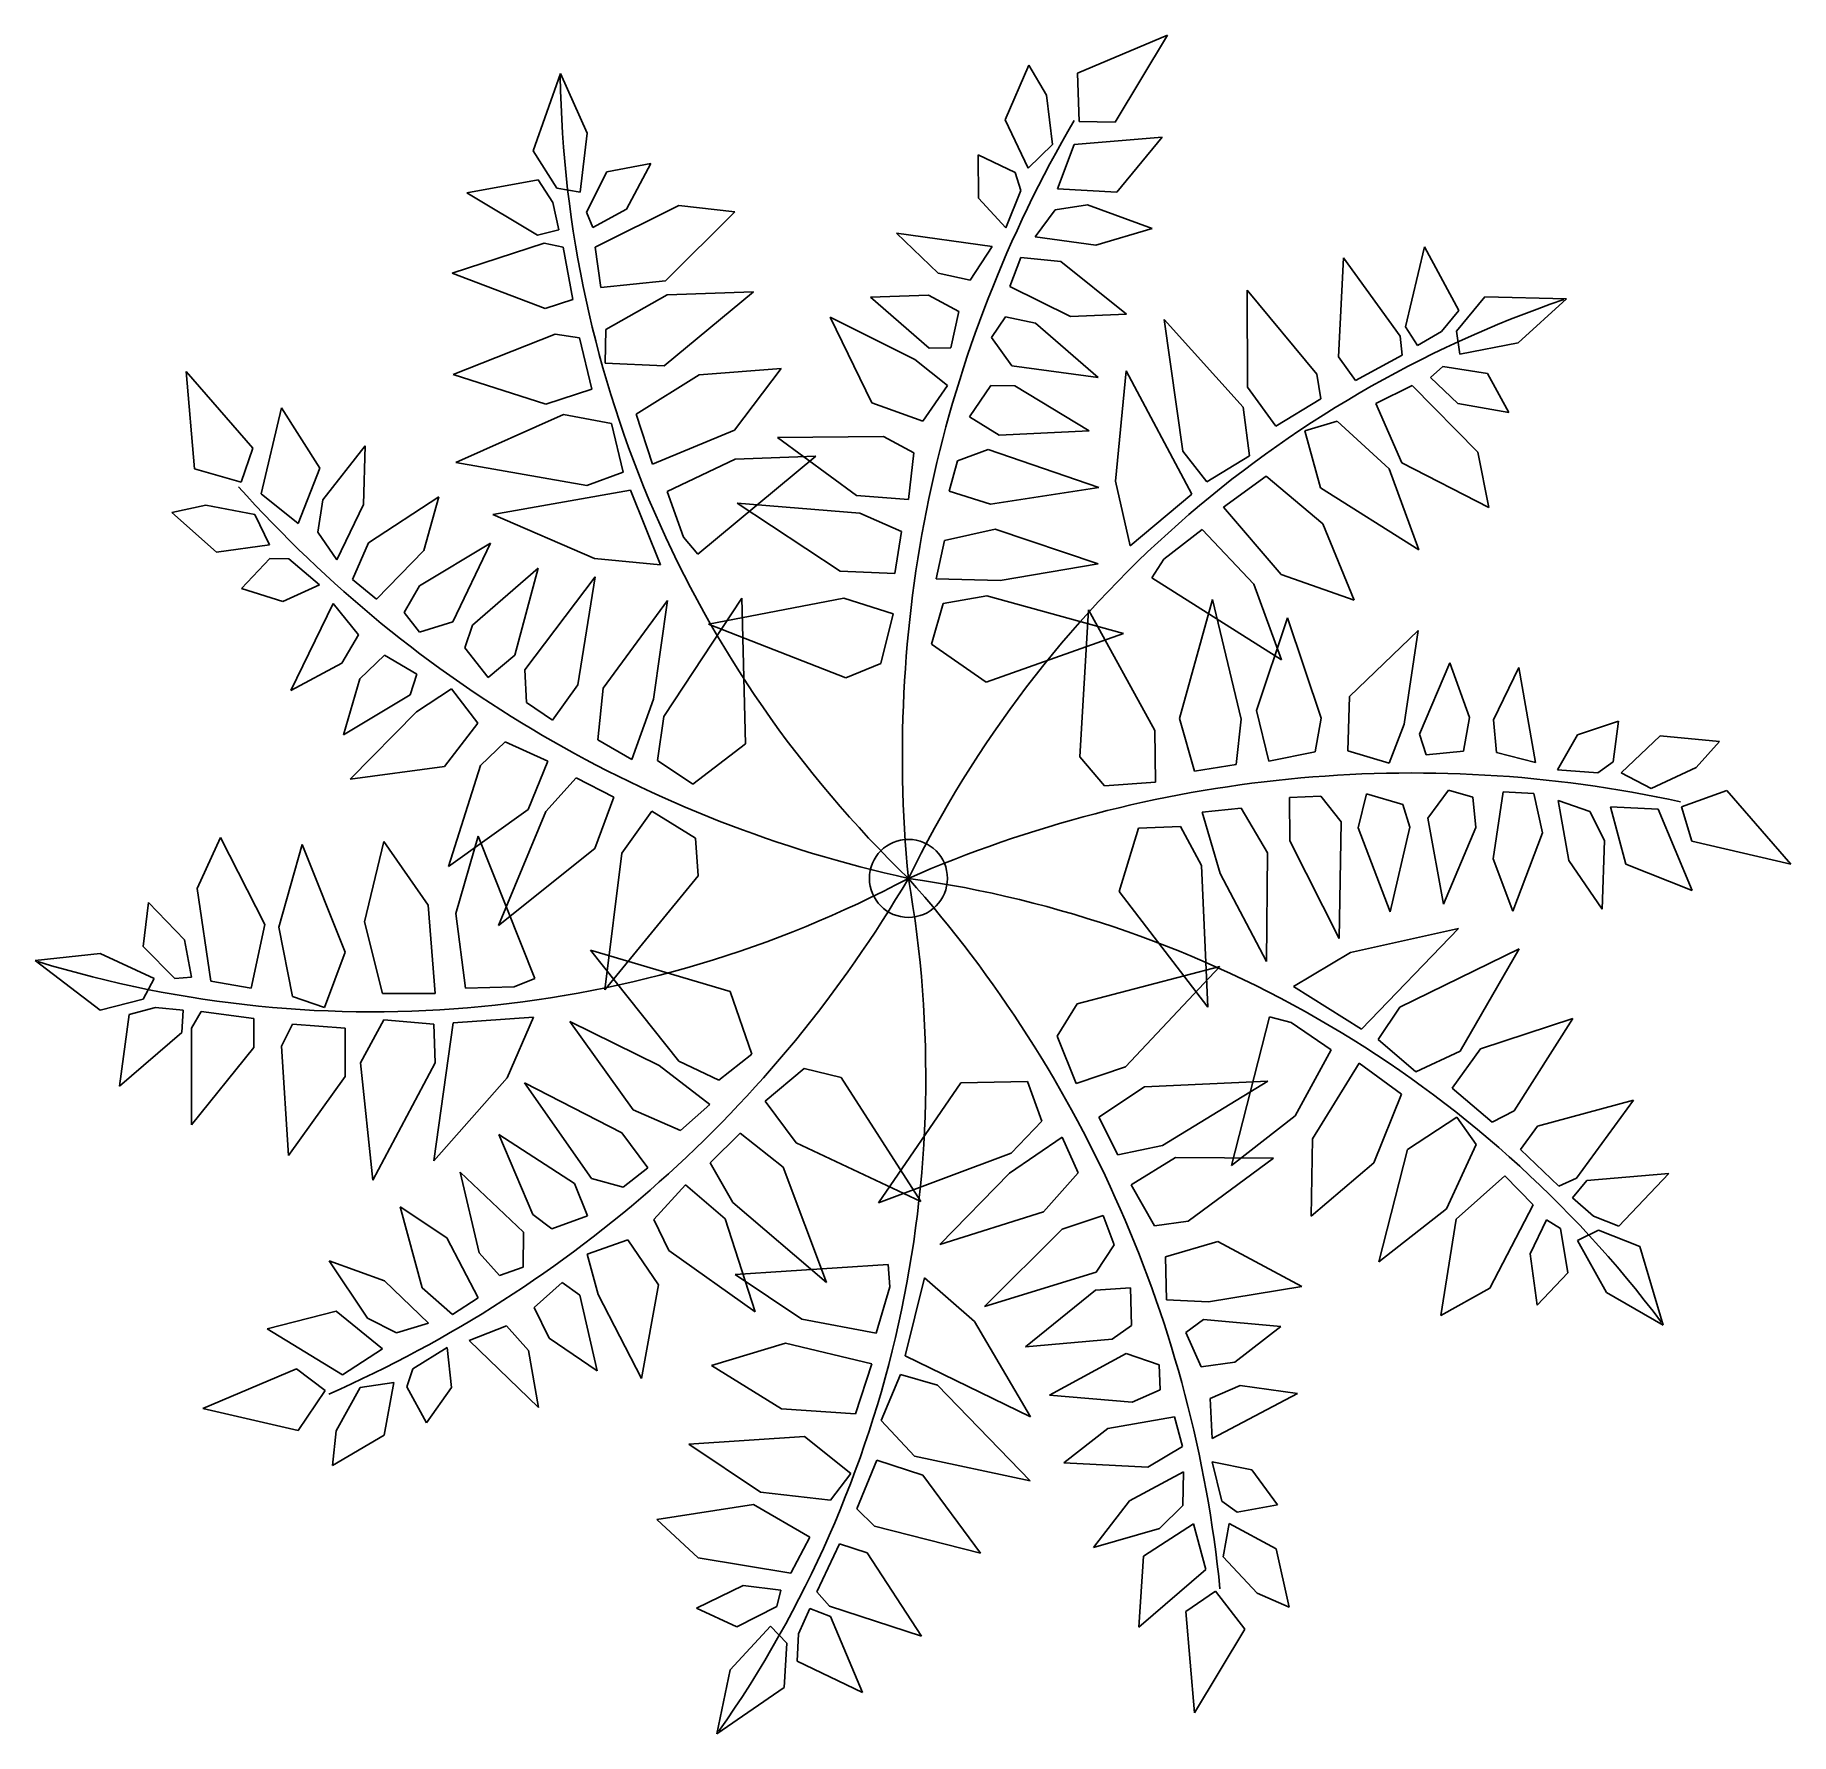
# Model space of a CAD drawing. Extents: x 26781.837 to 26782.831, y 38906.237 to 38907.199.
import ezdxf

# ---------------------------------------------------------------- set-up
doc = ezdxf.new("R2010")
doc.units = 0
doc.header["$LTSCALE"] = 50
doc.layers.get('0').update_dxf_attribs({"linetype": 'CONTINUOUS'})

msp = doc.modelspace()

# ---------------------------------------------------------------- linework, layer by layer
at = {"color": 0}
for p, q in [((26782.47828, 38907.19941), (26782.42734, 38907.17781)), ((26782.44855, 38907.15011), (26782.47828, 38907.19941)), ((26782.11895, 38907.13383), (26782.13438, 38907.17759)), ((26782.13438, 38907.17759), (26782.14949, 38907.14376)), ((26782.39976, 38907.18243), (26782.38623, 38907.15137)), ((26782.40966, 38907.16533), (26782.39976, 38907.18243)), ((26782.42734, 38907.17781), (26782.42821, 38907.15044)), ((26782.41314, 38907.13739), (26782.40966, 38907.16533)), ((26782.38623, 38907.15137), (26782.39937, 38907.12406)), ((26782.42821, 38907.15044), (26782.44855, 38907.15011)), ((26782.14949, 38907.14376), (26782.14553, 38907.11032)), ((26782.39937, 38907.12406), (26782.41314, 38907.13739)), ((26782.4254, 38907.13745), (26782.41588, 38907.11233)), ((26782.47529, 38907.1416), (26782.4254, 38907.13745)), ((26782.4495, 38907.11048), (26782.47529, 38907.1416)), ((26782.13242, 38907.11265), (26782.11895, 38907.13383)), ((26782.37119, 38907.10705), (26782.37105, 38907.13155)), ((26782.37105, 38907.13155), (26782.39202, 38907.12157)), ((26782.08137, 38907.11008), (26782.1218, 38907.11745)), ((26782.1218, 38907.11745), (26782.13013, 38907.10449)), ((26782.14917, 38907.09913), (26782.16072, 38907.12185)), ((26782.16072, 38907.12185), (26782.18553, 38907.12661)), ((26782.18553, 38907.12661), (26782.17172, 38907.10069)), ((26782.39202, 38907.12157), (26782.39525, 38907.11135)), ((26782.12133, 38907.08596), (26782.08137, 38907.11008)), ((26782.14553, 38907.11032), (26782.13242, 38907.11265)), ((26782.39525, 38907.11135), (26782.38658, 38907.09012)), ((26782.41588, 38907.11233), (26782.4495, 38907.11048)), ((26782.13013, 38907.10449), (26782.13349, 38907.08909)), ((26782.15282, 38907.09042), (26782.14917, 38907.09913)), ((26782.17172, 38907.10069), (26782.15282, 38907.09042)), ((26782.15398, 38907.07926), (26782.20146, 38907.10293)), ((26782.23314, 38907.09921), (26782.19397, 38907.0601)), ((26782.20146, 38907.10293), (26782.23314, 38907.09921)), ((26782.38658, 38907.09012), (26782.37119, 38907.10705)), ((26782.41465, 38907.10036), (26782.40319, 38907.08517)), ((26782.43295, 38907.10319), (26782.41465, 38907.10036)), ((26782.46952, 38907.08984), (26782.43295, 38907.10319)), ((26782.13349, 38907.08909), (26782.12133, 38907.08596)), ((26782.43755, 38907.08045), (26782.46952, 38907.08984)), ((26782.07311, 38907.06452), (26782.12526, 38907.08147)), ((26782.12526, 38907.08147), (26782.13589, 38907.07915)), ((26782.13589, 38907.07915), (26782.14137, 38907.0496)), ((26782.15728, 38907.05642), (26782.15398, 38907.07926)), ((26782.34835, 38907.06442), (26782.32471, 38907.08721)), ((26782.32471, 38907.08721), (26782.37885, 38907.07956)), ((26782.37885, 38907.07956), (26782.36655, 38907.06048)), ((26782.40319, 38907.08517), (26782.43755, 38907.08045)), ((26782.61313, 38907.03402), (26782.62372, 38907.07947)), ((26782.62372, 38907.07947), (26782.64322, 38907.0433)), ((26782.39518, 38907.07331), (26782.38893, 38907.05699)), ((26782.41784, 38907.07112), (26782.39518, 38907.07331)), ((26782.45494, 38907.04134), (26782.41784, 38907.07112)), ((26782.57508, 38907.01702), (26782.57785, 38907.07325)), ((26782.57785, 38907.07325), (26782.61007, 38907.02889)), ((26782.12573, 38907.04452), (26782.07311, 38907.06452)), ((26782.19397, 38907.0601), (26782.15728, 38907.05642)), ((26782.36655, 38907.06048), (26782.34835, 38907.06442)), ((26782.14137, 38907.0496), (26782.12573, 38907.04452)), ((26782.16008, 38907.0326), (26782.1949, 38907.05216)), ((26782.24372, 38907.054), (26782.19312, 38907.012)), ((26782.1949, 38907.05216), (26782.24372, 38907.054)), ((26782.31006, 38907.05096), (26782.34294, 38907.052)), ((26782.34325, 38907.02202), (26782.31006, 38907.05096)), ((26782.34294, 38907.052), (26782.36001, 38907.04286)), ((26782.38893, 38907.05699), (26782.42336, 38907.04002)), ((26782.52355, 38906.99991), (26782.52331, 38907.05493)), ((26782.52331, 38907.05493), (26782.56286, 38907.00717)), ((26782.64195, 38907.03172), (26782.65793, 38907.05107)), ((26782.65793, 38907.05107), (26782.70432, 38907.04992)), ((26782.70432, 38907.04992), (26782.6768, 38907.02509)), ((26782.31068, 38906.99101), (26782.28718, 38907.0396)), ((26782.28718, 38907.0396), (26782.33507, 38907.01564)), ((26782.36001, 38907.04286), (26782.35551, 38907.02209)), ((26782.38657, 38907.03983), (26782.37856, 38907.02797)), ((26782.40347, 38907.03617), (26782.38657, 38907.03983)), ((26782.42336, 38907.04002), (26782.45494, 38907.04134)), ((26782.48692, 38906.96362), (26782.47633, 38907.03822)), ((26782.47633, 38907.03822), (26782.52117, 38906.98851)), ((26782.64322, 38907.0433), (26782.63347, 38907.03137)), ((26782.07368, 38907.007), (26782.13132, 38907.02985)), ((26782.13132, 38907.02985), (26782.14518, 38907.02776)), ((26782.14518, 38907.02776), (26782.15215, 38906.99869)), ((26782.15969, 38907.01351), (26782.16008, 38907.0326)), ((26782.37856, 38907.02797), (26782.39005, 38907.01189)), ((26782.43899, 38907.00537), (26782.40347, 38907.03617)), ((26782.61007, 38907.02889), (26782.61116, 38907.01806)), ((26782.61986, 38907.02342), (26782.61313, 38907.03402)), ((26782.63347, 38907.03137), (26782.61986, 38907.02342)), ((26782.64378, 38907.01853), (26782.64195, 38907.03172)), ((26782.35551, 38907.02209), (26782.34325, 38907.02202)), ((26782.61116, 38907.01806), (26782.58475, 38907.00372)), ((26782.6768, 38907.02509), (26782.64378, 38907.01853)), ((26781.96006, 38906.96531), (26781.92236, 38907.00882)), ((26781.92236, 38907.00882), (26781.92716, 38906.95369)), ((26782.19312, 38907.012), (26782.15969, 38907.01351)), ((26782.2129, 38907.00689), (26782.2595, 38907.01049)), ((26782.2595, 38907.01049), (26782.23299, 38906.97549)), ((26782.33507, 38907.01564), (26782.35362, 38907.00075)), ((26782.39005, 38907.01189), (26782.43899, 38907.00537)), ((26782.45486, 38907.00907), (26782.44887, 38906.94662)), ((26782.49202, 38906.93925), (26782.45486, 38907.00907)), ((26782.58475, 38907.00372), (26782.57508, 38907.01702)), ((26782.62711, 38907.00545), (26782.63426, 38907.01161)), ((26782.63426, 38907.01161), (26782.65944, 38907.00764)), ((26782.12608, 38906.99022), (26782.07368, 38907.007)), ((26782.15215, 38906.99869), (26782.12608, 38906.99022)), ((26782.17732, 38906.98461), (26782.2129, 38907.00689)), ((26782.35362, 38907.00075), (26782.33974, 38906.98064)), ((26782.37814, 38907.00088), (26782.36612, 38906.98309)), ((26782.3917, 38907.00066), (26782.37814, 38907.00088)), ((26782.43382, 38906.97523), (26782.3917, 38907.00066)), ((26782.53966, 38906.97774), (26782.52355, 38906.99991)), ((26782.56286, 38907.00717), (26782.56515, 38906.99335)), ((26782.59615, 38906.9907), (26782.61685, 38907.0009)), ((26782.61685, 38907.0009), (26782.65404, 38906.96305)), ((26782.64271, 38906.99064), (26782.62711, 38907.00545)), ((26782.65944, 38907.00764), (26782.67163, 38906.98552)), ((26781.97641, 38906.98811), (26781.96494, 38906.93938)), ((26781.99804, 38906.95397), (26781.97641, 38906.98811)), ((26782.33974, 38906.98064), (26782.31068, 38906.99101)), ((26782.52117, 38906.98851), (26782.52466, 38906.96103)), ((26782.56515, 38906.99335), (26782.53966, 38906.97774)), ((26782.61098, 38906.95694), (26782.59615, 38906.9907)), ((26782.67163, 38906.98552), (26782.64271, 38906.99064)), ((26782.07505, 38906.95715), (26782.13619, 38906.98444)), ((26782.13619, 38906.98444), (26782.1634, 38906.97926)), ((26782.1634, 38906.97926), (26782.16989, 38906.95169)), ((26782.18652, 38906.95627), (26782.17732, 38906.98461)), ((26782.36612, 38906.98309), (26782.38291, 38906.97265)), ((26782.55608, 38906.97514), (26782.57436, 38906.98068)), ((26782.57436, 38906.98068), (26782.60372, 38906.9536)), ((26782.23299, 38906.97549), (26782.18652, 38906.95627)), ((26782.25742, 38906.97128), (26782.31743, 38906.97188)), ((26782.30204, 38906.93851), (26782.25742, 38906.97128)), ((26782.31743, 38906.97188), (26782.3345, 38906.96275)), ((26782.38291, 38906.97265), (26782.43382, 38906.97523)), ((26782.56498, 38906.94288), (26782.55608, 38906.97514)), ((26781.95346, 38906.94607), (26781.96006, 38906.96531)), ((26782.02386, 38906.96663), (26781.99986, 38906.93597)), ((26782.02291, 38906.93332), (26782.02386, 38906.96663)), ((26782.19483, 38906.94083), (26782.23336, 38906.95912)), ((26782.27896, 38906.96074), (26782.21216, 38906.90524)), ((26782.23336, 38906.95912), (26782.27896, 38906.96074)), ((26782.3345, 38906.96275), (26782.33148, 38906.93621)), ((26782.35934, 38906.95809), (26782.35449, 38906.94094)), ((26782.3767, 38906.96458), (26782.35934, 38906.95809)), ((26782.43926, 38906.94307), (26782.3767, 38906.96458)), ((26782.50044, 38906.94634), (26782.48692, 38906.96362)), ((26782.52466, 38906.96103), (26782.50044, 38906.94634)), ((26782.65404, 38906.96305), (26782.66029, 38906.93177)), ((26781.92716, 38906.95369), (26781.95346, 38906.94607)), ((26781.9859, 38906.92256), (26781.99804, 38906.95397)), ((26782.14928, 38906.94417), (26782.07505, 38906.95715)), ((26782.16989, 38906.95169), (26782.14928, 38906.94417)), ((26782.50994, 38906.93194), (26782.53404, 38906.94945)), ((26782.53404, 38906.94945), (26782.56623, 38906.92249)), ((26782.60372, 38906.9536), (26782.62056, 38906.90774)), ((26782.66029, 38906.93177), (26782.61098, 38906.95694)), ((26781.96494, 38906.93938), (26781.9859, 38906.92256)), ((26782.17403, 38906.94149), (26782.09615, 38906.92773)), ((26782.19106, 38906.89921), (26782.17403, 38906.94149)), ((26782.20406, 38906.91497), (26782.19483, 38906.94083)), ((26782.33148, 38906.93621), (26782.30204, 38906.93851)), ((26782.35449, 38906.94094), (26782.37796, 38906.93358)), ((26782.37796, 38906.93358), (26782.43926, 38906.94307)), ((26782.44887, 38906.94662), (26782.45707, 38906.90999)), ((26782.45707, 38906.90999), (26782.49202, 38906.93925)), ((26782.62056, 38906.90774), (26782.56498, 38906.94288)), ((26781.93357, 38906.93303), (26781.91425, 38906.92889)), ((26781.91425, 38906.92889), (26781.9396, 38906.90643)), ((26781.96122, 38906.9277), (26781.93357, 38906.93303)), ((26781.99986, 38906.93597), (26781.9969, 38906.91769)), ((26782.00781, 38906.9021), (26782.02291, 38906.93332)), ((26782.06548, 38906.93777), (26782.02569, 38906.91169)), ((26782.05697, 38906.90733), (26782.06548, 38906.93777)), ((26782.29276, 38906.89566), (26782.23441, 38906.93412)), ((26782.23441, 38906.93412), (26782.30397, 38906.92858)), ((26782.30397, 38906.92858), (26782.32754, 38906.91803)), ((26782.54257, 38906.89368), (26782.50994, 38906.93194)), ((26781.96964, 38906.91048), (26781.96122, 38906.9277)), ((26782.09615, 38906.92773), (26782.15368, 38906.90273)), ((26782.38058, 38906.91935), (26782.35187, 38906.91305)), ((26782.43902, 38906.89987), (26782.38058, 38906.91935)), ((26782.47608, 38906.9025), (26782.49782, 38906.91926)), ((26782.49782, 38906.91926), (26782.52712, 38906.88827)), ((26782.56623, 38906.92249), (26782.58405, 38906.87928)), ((26781.9396, 38906.90643), (26781.96964, 38906.91048)), ((26781.9969, 38906.91769), (26782.00781, 38906.9021)), ((26782.02569, 38906.91169), (26782.01661, 38906.89082)), ((26782.09476, 38906.91149), (26782.05449, 38906.88722)), ((26782.07344, 38906.86696), (26782.09476, 38906.91149)), ((26782.21216, 38906.90524), (26782.20406, 38906.91497)), ((26782.32754, 38906.91803), (26782.32378, 38906.89438)), ((26782.35187, 38906.91305), (26782.34716, 38906.89131)), ((26781.95376, 38906.88586), (26781.96973, 38906.90273)), ((26781.96973, 38906.90273), (26781.98045, 38906.90264)), ((26781.98045, 38906.90264), (26781.99796, 38906.88783)), ((26782.03019, 38906.87983), (26782.05697, 38906.90733)), ((26782.15368, 38906.90273), (26782.19106, 38906.89921)), ((26782.3834, 38906.89029), (26782.43902, 38906.89987)), ((26782.46933, 38906.89178), (26782.47608, 38906.9025)), ((26782.01661, 38906.89082), (26782.03019, 38906.87983)), ((26782.12183, 38906.89726), (26782.08463, 38906.86505)), ((26782.10855, 38906.84805), (26782.12183, 38906.89726)), ((26782.1541, 38906.89249), (26782.1143, 38906.83964)), ((26782.14418, 38906.83126), (26782.1541, 38906.89249)), ((26782.32378, 38906.89438), (26782.29276, 38906.89566)), ((26782.3834, 38906.89029), (26782.34716, 38906.89131)), ((26782.54276, 38906.84541), (26782.46933, 38906.89178)), ((26782.58405, 38906.87928), (26782.54257, 38906.89368)), ((26781.97711, 38906.87843), (26781.95376, 38906.88586)), ((26781.99796, 38906.88783), (26781.97711, 38906.87843)), ((26782.05449, 38906.88722), (26782.04579, 38906.87228)), ((26782.19511, 38906.87892), (26782.15852, 38906.82935)), ((26782.18703, 38906.82306), (26782.19511, 38906.87892)), ((26782.23707, 38906.88025), (26782.19288, 38906.81321)), ((26782.21821, 38906.86558), (26782.29487, 38906.88025)), ((26782.23925, 38906.79779), (26782.23707, 38906.88025)), ((26782.29487, 38906.88025), (26782.3229, 38906.87146)), ((26782.37584, 38906.88168), (26782.35115, 38906.87728)), ((26782.45326, 38906.86037), (26782.37584, 38906.88168)), ((26782.48512, 38906.81217), (26782.50367, 38906.87955)), ((26782.50367, 38906.87955), (26782.51989, 38906.81168)), ((26782.52712, 38906.88827), (26782.54276, 38906.84541)), ((26781.98161, 38906.82809), (26782.00561, 38906.87721)), ((26782.00561, 38906.87721), (26782.01996, 38906.85962)), ((26782.04579, 38906.87228), (26782.05459, 38906.861)), ((26782.31588, 38906.84333), (26782.3229, 38906.87146)), ((26782.35115, 38906.87728), (26782.3446, 38906.85422)), ((26782.42857, 38906.7904), (26782.43348, 38906.87378)), ((26782.43348, 38906.87378), (26782.47112, 38906.80541)), ((26782.52874, 38906.81659), (26782.54612, 38906.86915)), ((26782.54612, 38906.86915), (26782.56523, 38906.81226)), ((26782.01996, 38906.85962), (26782.01059, 38906.84353)), ((26782.05459, 38906.861), (26782.07344, 38906.86696)), ((26782.08463, 38906.86505), (26782.08023, 38906.85223)), ((26782.29599, 38906.83515), (26782.21821, 38906.86558)), ((26782.37551, 38906.83281), (26782.45326, 38906.86037)), ((26782.58135, 38906.82459), (26782.62029, 38906.86195)), ((26782.62029, 38906.86195), (26782.6123, 38906.80901)), ((26782.08023, 38906.85223), (26782.09343, 38906.8353)), ((26782.3446, 38906.85422), (26782.37551, 38906.83281)), ((26782.01059, 38906.84353), (26781.98161, 38906.82809)), ((26782.02073, 38906.83455), (26782.0347, 38906.84796)), ((26782.0347, 38906.84796), (26782.05307, 38906.83726)), ((26782.09343, 38906.8353), (26782.10855, 38906.84805)), ((26782.1143, 38906.83964), (26782.11511, 38906.82113)), ((26782.29599, 38906.83515), (26782.31588, 38906.84333)), ((26782.6209, 38906.8032), (26782.63817, 38906.84371)), ((26782.63817, 38906.84371), (26782.64931, 38906.81276)), ((26782.6628, 38906.81145), (26782.67717, 38906.84098)), ((26782.67717, 38906.84098), (26782.68663, 38906.78713)), ((26782.01156, 38906.80295), (26782.02073, 38906.83455)), ((26782.05307, 38906.83726), (26782.04934, 38906.82558)), ((26782.05288, 38906.81582), (26782.07277, 38906.82886)), ((26782.07277, 38906.82886), (26782.08761, 38906.80945)), ((26782.12993, 38906.81121), (26782.14418, 38906.83126)), ((26782.15852, 38906.82935), (26782.15564, 38906.8001)), ((26782.04934, 38906.82558), (26782.01156, 38906.80295)), ((26782.11511, 38906.82113), (26782.12993, 38906.81121)), ((26782.18703, 38906.82306), (26782.17486, 38906.78891)), ((26782.58046, 38906.79375), (26782.58135, 38906.82459)), ((26782.01529, 38906.77769), (26782.05288, 38906.81582)), ((26782.08761, 38906.80945), (26782.06877, 38906.78502)), ((26782.19288, 38906.81321), (26782.18944, 38906.78837)), ((26782.49349, 38906.78227), (26782.48512, 38906.81217)), ((26782.51989, 38906.81168), (26782.51715, 38906.786)), ((26782.53566, 38906.78788), (26782.52874, 38906.81659)), ((26782.56523, 38906.81226), (26782.56182, 38906.7932)), ((26782.6123, 38906.80901), (26782.60387, 38906.78677)), ((26782.64931, 38906.81276), (26782.6459, 38906.7937)), ((26782.66468, 38906.79292), (26782.6628, 38906.81145)), ((26782.7104, 38906.8029), (26782.73366, 38906.81061)), ((26782.73366, 38906.81061), (26782.73065, 38906.78757)), ((26782.08904, 38906.78552), (26782.10301, 38906.79894)), ((26782.10301, 38906.79894), (26782.12731, 38906.78787)), ((26782.15564, 38906.8001), (26782.17486, 38906.78891)), ((26782.47112, 38906.80541), (26782.47142, 38906.77603)), ((26782.62475, 38906.79156), (26782.6209, 38906.8032)), ((26782.69906, 38906.78304), (26782.7104, 38906.8029)), ((26782.7572, 38906.80229), (26782.73529, 38906.78136)), ((26782.79092, 38906.79903), (26782.7572, 38906.80229)), ((26782.77772, 38906.78432), (26782.79092, 38906.79903)), ((26782.20934, 38906.77501), (26782.23925, 38906.79779)), ((26782.42857, 38906.7904), (26782.4425, 38906.77401)), ((26782.56182, 38906.7932), (26782.53566, 38906.78788)), ((26782.60387, 38906.78677), (26782.58046, 38906.79375)), ((26782.6459, 38906.7937), (26782.62475, 38906.79156)), ((26782.68663, 38906.78713), (26782.66468, 38906.79292)), ((26782.06877, 38906.78502), (26782.01529, 38906.77769)), ((26782.07107, 38906.72827), (26782.08904, 38906.78552)), ((26782.12731, 38906.78787), (26782.11603, 38906.76058)), ((26782.18944, 38906.78837), (26782.20934, 38906.77501)), ((26782.51715, 38906.786), (26782.49349, 38906.78227)), ((26782.72193, 38906.78135), (26782.69906, 38906.78304)), ((26782.73065, 38906.78757), (26782.72193, 38906.78135)), ((26782.73529, 38906.78136), (26782.75222, 38906.77238)), ((26782.75222, 38906.77238), (26782.77772, 38906.78432)), ((26782.12607, 38906.75934), (26782.14338, 38906.77851)), ((26782.14338, 38906.77851), (26782.16472, 38906.76762)), ((26782.4425, 38906.77401), (26782.47142, 38906.77603)), ((26782.59094, 38906.76942), (26782.58621, 38906.75022)), ((26782.61157, 38906.76348), (26782.59094, 38906.76942)), ((26782.63747, 38906.77146), (26782.62573, 38906.75556)), ((26782.65122, 38906.7675), (26782.63747, 38906.77146)), ((26782.66828, 38906.77056), (26782.66277, 38906.73258)), ((26782.68573, 38906.76966), (26782.66828, 38906.77056)), ((26782.69065, 38906.74743), (26782.68573, 38906.76966)), ((26782.79505, 38906.77137), (26782.76929, 38906.76208)), ((26782.83133, 38906.72959), (26782.79505, 38906.77137)), ((26782.11603, 38906.76058), (26782.07107, 38906.72827)), ((26782.0993, 38906.6949), (26782.12607, 38906.75934)), ((26782.16472, 38906.76762), (26782.15391, 38906.73851)), ((26782.16922, 38906.73575), (26782.18624, 38906.7597)), ((26782.21082, 38906.74433), (26782.18624, 38906.7597)), ((26782.51993, 38906.76133), (26782.49779, 38906.75909)), ((26782.50802, 38906.72431), (26782.49779, 38906.75909)), ((26782.53479, 38906.73597), (26782.51993, 38906.76133)), ((26782.56508, 38906.76814), (26782.54726, 38906.76745)), ((26782.54726, 38906.76745), (26782.54751, 38906.74286)), ((26782.57661, 38906.75364), (26782.56508, 38906.76814)), ((26782.61555, 38906.75052), (26782.61157, 38906.76348)), ((26782.65297, 38906.7503), (26782.65122, 38906.7675)), ((26782.69948, 38906.7657), (26782.70561, 38906.73157)), ((26782.71747, 38906.7595), (26782.69948, 38906.7657)), ((26782.72582, 38906.74297), (26782.71747, 38906.7595)), ((26782.72923, 38906.76203), (26782.73787, 38906.72949)), ((26782.75607, 38906.76074), (26782.72923, 38906.76203)), ((26782.77543, 38906.71458), (26782.75607, 38906.76074)), ((26782.76929, 38906.76208), (26782.77526, 38906.74263)), ((26782.46173, 38906.75006), (26782.45092, 38906.71405)), ((26782.48568, 38906.75095), (26782.46173, 38906.75006)), ((26782.4975, 38906.72884), (26782.48568, 38906.75095)), ((26782.57548, 38906.68749), (26782.57661, 38906.75364)), ((26782.58621, 38906.75022), (26782.60438, 38906.7026)), ((26782.60438, 38906.7026), (26782.61555, 38906.75052)), ((26782.62573, 38906.75556), (26782.63465, 38906.707)), ((26782.63465, 38906.707), (26782.65297, 38906.7503)), ((26781.92857, 38906.71573), (26781.9419, 38906.74471)), ((26781.9419, 38906.74471), (26781.96699, 38906.69537)), ((26781.97484, 38906.6938), (26781.98817, 38906.7408)), ((26781.98817, 38906.7408), (26782.01247, 38906.6797)), ((26782.02345, 38906.69694), (26782.03443, 38906.74236)), ((26782.03443, 38906.74236), (26782.05952, 38906.70633)), ((26782.0752, 38906.70164), (26782.08775, 38906.7455)), ((26782.08775, 38906.7455), (26782.1199, 38906.66482)), ((26782.21246, 38906.72288), (26782.21082, 38906.74433)), ((26782.54751, 38906.74286), (26782.57548, 38906.68749)), ((26782.67379, 38906.70295), (26782.69065, 38906.74743)), ((26782.72442, 38906.70406), (26782.72582, 38906.74297)), ((26782.77526, 38906.74263), (26782.83133, 38906.72959)), ((26782.15391, 38906.73851), (26782.0993, 38906.6949)), ((26782.15948, 38906.65831), (26782.16922, 38906.73575)), ((26782.53432, 38906.67437), (26782.53479, 38906.73597)), ((26782.66277, 38906.73258), (26782.67379, 38906.70295)), ((26782.70561, 38906.73157), (26782.72442, 38906.70406)), ((26782.73787, 38906.72949), (26782.77543, 38906.71458)), ((26782.21246, 38906.72288), (26782.15948, 38906.65831)), ((26782.50115, 38906.64862), (26782.4975, 38906.72884)), ((26782.50802, 38906.72431), (26782.53432, 38906.67437)), ((26781.93642, 38906.66325), (26781.92857, 38906.71573)), ((26782.45092, 38906.71405), (26782.50115, 38906.64862)), ((26781.89799, 38906.68284), (26781.90113, 38906.7079)), ((26781.90113, 38906.7079), (26781.92152, 38906.68675)), ((26782.05952, 38906.70633), (26782.06344, 38906.6562)), ((26782.08069, 38906.65934), (26782.0752, 38906.70164)), ((26781.96699, 38906.69537), (26781.95915, 38906.65934)), ((26781.98268, 38906.65464), (26781.97484, 38906.6938)), ((26782.03364, 38906.6562), (26782.02345, 38906.69694)), ((26782.64308, 38906.69304), (26782.58183, 38906.67945)), ((26782.58816, 38906.63613), (26782.64308, 38906.69304)), ((26781.91603, 38906.66482), (26781.89799, 38906.68284)), ((26781.92152, 38906.68675), (26781.92544, 38906.66561)), ((26782.01247, 38906.6797), (26782.00071, 38906.64837)), ((26782.15136, 38906.68079), (26782.20146, 38906.61804)), ((26782.23045, 38906.65738), (26782.15136, 38906.68079)), ((26782.60975, 38906.64852), (26782.67743, 38906.68164)), ((26782.67743, 38906.68164), (26782.64401, 38906.62363)), ((26781.83683, 38906.675), (26781.87369, 38906.67892)), ((26781.87369, 38906.64681), (26781.83683, 38906.675)), ((26781.87369, 38906.67892), (26781.90427, 38906.66482)), ((26782.42698, 38906.65048), (26782.5078, 38906.67158)), ((26782.5078, 38906.67158), (26782.4544, 38906.61465)), ((26782.58183, 38906.67945), (26782.54952, 38906.66033)), ((26781.90427, 38906.66482), (26781.89799, 38906.65307)), ((26781.92544, 38906.66561), (26781.91603, 38906.66482)), ((26781.95915, 38906.65934), (26781.93642, 38906.66325)), ((26782.10814, 38906.66012), (26782.08069, 38906.65934)), ((26782.1199, 38906.66482), (26782.10814, 38906.66012)), ((26782.54952, 38906.66033), (26782.58816, 38906.63613)), ((26781.89799, 38906.65307), (26781.87369, 38906.64681)), ((26782.00071, 38906.64837), (26781.98268, 38906.65464)), ((26782.06344, 38906.6562), (26782.03364, 38906.6562)), ((26782.24288, 38906.6219), (26782.23045, 38906.65738)), ((26782.42698, 38906.65048), (26782.4157, 38906.63217)), ((26781.88466, 38906.60373), (26781.89015, 38906.64446)), ((26781.89015, 38906.64446), (26781.90505, 38906.64837)), ((26781.90505, 38906.64837), (26781.92073, 38906.64681)), ((26781.92073, 38906.64681), (26781.91995, 38906.63427)), ((26781.92544, 38906.63662), (26781.93093, 38906.64602)), ((26781.93093, 38906.64602), (26781.96072, 38906.64211)), ((26781.96072, 38906.64211), (26781.96072, 38906.62566)), ((26782.0211, 38906.61704), (26782.03443, 38906.64132)), ((26782.03443, 38906.64132), (26782.06266, 38906.63897)), ((26782.07363, 38906.63976), (26782.06266, 38906.56143)), ((26782.11911, 38906.64289), (26782.07363, 38906.63976)), ((26782.10421, 38906.60843), (26782.11911, 38906.64289)), ((26782.13966, 38906.64046), (26782.17549, 38906.59035)), ((26782.19029, 38906.61552), (26782.13966, 38906.64046)), ((26782.51458, 38906.55888), (26782.536, 38906.64305)), ((26782.536, 38906.64305), (26782.54827, 38906.63993)), ((26782.54827, 38906.63993), (26782.57094, 38906.62444)), ((26782.5975, 38906.63031), (26782.60975, 38906.64852)), ((26782.65559, 38906.62489), (26782.70784, 38906.64212)), ((26782.70784, 38906.64212), (26782.67464, 38906.58975)), ((26781.91995, 38906.63427), (26781.88466, 38906.60373)), ((26781.92544, 38906.58179), (26781.92544, 38906.63662)), ((26781.9764, 38906.62644), (26781.98268, 38906.63897)), ((26781.98268, 38906.63897), (26782.01247, 38906.63662)), ((26782.01247, 38906.63662), (26782.01247, 38906.60921)), ((26782.06266, 38906.63897), (26782.06344, 38906.61704)), ((26782.4157, 38906.63217), (26782.42656, 38906.60528)), ((26782.61895, 38906.61182), (26782.5975, 38906.63031)), ((26781.96072, 38906.62566), (26781.92544, 38906.58179)), ((26781.98033, 38906.56456), (26781.9764, 38906.62644)), ((26782.22403, 38906.60709), (26782.24288, 38906.6219)), ((26782.57094, 38906.62444), (26782.55052, 38906.58699)), ((26782.64401, 38906.62363), (26782.61895, 38906.61182)), ((26782.63948, 38906.60272), (26782.65559, 38906.62489)), ((26782.02816, 38906.55046), (26782.0211, 38906.61704)), ((26782.06344, 38906.61704), (26782.02816, 38906.55046)), ((26782.19029, 38906.61552), (26782.21901, 38906.5934)), ((26782.20146, 38906.61804), (26782.22403, 38906.60709)), ((26782.27252, 38906.61382), (26782.2503, 38906.59519)), ((26782.29342, 38906.60875), (26782.27252, 38906.61382)), ((26782.4544, 38906.61465), (26782.42656, 38906.60528)), ((26782.56044, 38906.57397), (26782.58673, 38906.61683)), ((26782.58673, 38906.61683), (26782.61084, 38906.59932)), ((26782.01247, 38906.60921), (26781.98033, 38906.56456)), ((26782.06266, 38906.56143), (26782.10421, 38906.60843)), ((26782.11408, 38906.60566), (26782.15204, 38906.55148)), ((26782.16925, 38906.5773), (26782.11408, 38906.60566)), ((26782.29342, 38906.60875), (26782.33846, 38906.53841)), ((26782.36127, 38906.60563), (26782.31457, 38906.53764)), ((26782.39887, 38906.60648), (26782.36127, 38906.60563)), ((26782.40712, 38906.58397), (26782.39887, 38906.60648)), ((26782.43931, 38906.58622), (26782.46516, 38906.60342)), ((26782.46516, 38906.60342), (26782.53498, 38906.6066)), ((26782.53498, 38906.6066), (26782.47544, 38906.5702)), ((26782.6622, 38906.5833), (26782.63948, 38906.60272)), ((26782.17549, 38906.59035), (26782.20242, 38906.57857)), ((26782.20242, 38906.57857), (26782.21901, 38906.5934)), ((26782.26782, 38906.5716), (26782.2503, 38906.59519)), ((26782.61084, 38906.59932), (26782.59515, 38906.56037)), ((26782.68779, 38906.58117), (26782.74212, 38906.59592)), ((26782.74212, 38906.59592), (26782.70989, 38906.55156)), ((26782.38973, 38906.5659), (26782.40712, 38906.58397)), ((26782.45017, 38906.56488), (26782.43931, 38906.58622)), ((26782.55052, 38906.58699), (26782.51458, 38906.55888)), ((26782.61416, 38906.56786), (26782.64209, 38906.5863)), ((26782.64209, 38906.5863), (26782.65299, 38906.57063)), ((26782.67464, 38906.58975), (26782.6622, 38906.5833)), ((26782.67812, 38906.56786), (26782.68779, 38906.58117)), ((26782.09958, 38906.57644), (26782.1187, 38906.53111)), ((26782.14227, 38906.5486), (26782.09958, 38906.57644)), ((26782.18391, 38906.55755), (26782.16925, 38906.5773)), ((26782.21917, 38906.56024), (26782.23612, 38906.57717)), ((26782.23612, 38906.57717), (26782.26046, 38906.5579)), ((26782.33846, 38906.53841), (26782.26782, 38906.5716)), ((26782.38867, 38906.55449), (26782.41859, 38906.57497)), ((26782.42756, 38906.55461), (26782.41859, 38906.57497)), ((26782.47544, 38906.5702), (26782.45017, 38906.56488)), ((26782.55956, 38906.53007), (26782.56044, 38906.57397)), ((26782.65299, 38906.57063), (26782.63632, 38906.53433)), ((26782.23205, 38906.53786), (26782.21917, 38906.56024)), ((26782.31457, 38906.53764), (26782.38973, 38906.5659)), ((26782.45767, 38906.54786), (26782.48284, 38906.5633)), ((26782.48284, 38906.5633), (26782.5382, 38906.56302)), ((26782.5382, 38906.56302), (26782.49001, 38906.52726)), ((26782.59515, 38906.56037), (26782.55956, 38906.53007)), ((26782.59791, 38906.50415), (26782.61416, 38906.56786)), ((26782.69993, 38906.54718), (26782.67812, 38906.56786)), ((26782.07768, 38906.55509), (26782.08831, 38906.5093)), ((26782.11344, 38906.52105), (26782.07768, 38906.55509)), ((26782.15204, 38906.55148), (26782.1699, 38906.54653)), ((26782.1699, 38906.54653), (26782.18391, 38906.55755)), ((26782.26046, 38906.5579), (26782.28506, 38906.49248)), ((26782.38867, 38906.55449), (26782.34931, 38906.51404)), ((26782.40804, 38906.53264), (26782.42756, 38906.55461)), ((26782.64174, 38906.52846), (26782.66926, 38906.553)), ((26782.66926, 38906.553), (26782.68536, 38906.53647)), ((26782.70989, 38906.55156), (26782.69993, 38906.54718)), ((26782.70771, 38906.54055), (26782.71571, 38906.55023)), ((26782.71571, 38906.55023), (26782.76221, 38906.55421)), ((26782.76221, 38906.55421), (26782.73383, 38906.52448)), ((26782.14972, 38906.53029), (26782.14227, 38906.5486)), ((26782.18726, 38906.52816), (26782.2053, 38906.54785)), ((26782.2053, 38906.54785), (26782.22777, 38906.52869)), ((26782.47083, 38906.52461), (26782.45767, 38906.54786)), ((26782.71948, 38906.53007), (26782.70771, 38906.54055)), ((26782.04363, 38906.53537), (26782.05613, 38906.48947)), ((26782.06996, 38906.51787), (26782.04363, 38906.53537)), ((26782.1187, 38906.53111), (26782.12955, 38906.52296)), ((26782.28506, 38906.49248), (26782.23205, 38906.53786)), ((26782.34931, 38906.51404), (26782.40804, 38906.53264)), ((26782.44183, 38906.53051), (26782.41852, 38906.52267)), ((26782.44799, 38906.51378), (26782.44183, 38906.53051)), ((26782.63632, 38906.53433), (26782.59791, 38906.50415)), ((26782.68536, 38906.53647), (26782.66085, 38906.4894)), ((26782.11328, 38906.50129), (26782.11344, 38906.52105)), ((26782.12955, 38906.52296), (26782.14972, 38906.53029)), ((26782.19571, 38906.51073), (26782.18726, 38906.52816)), ((26782.22777, 38906.52869), (26782.2446, 38906.47595)), ((26782.41852, 38906.52267), (26782.3745, 38906.47896)), ((26782.49001, 38906.52726), (26782.47083, 38906.52461)), ((26782.63304, 38906.47379), (26782.64174, 38906.52846)), ((26782.6836, 38906.5087), (26782.69285, 38906.52811)), ((26782.69285, 38906.52811), (26782.70093, 38906.52321)), ((26782.70093, 38906.52321), (26782.70493, 38906.49804)), ((26782.71044, 38906.5163), (26782.72243, 38906.52212)), ((26782.73383, 38906.52448), (26782.71948, 38906.53007)), ((26782.72243, 38906.52212), (26782.74577, 38906.5129)), ((26782.08783, 38906.48391), (26782.06996, 38906.51787)), ((26782.14946, 38906.50865), (26782.17251, 38906.51676)), ((26782.17251, 38906.51676), (26782.18992, 38906.49129)), ((26782.2446, 38906.47595), (26782.19571, 38906.51073)), ((26782.43776, 38906.49833), (26782.44799, 38906.51378)), ((26782.47711, 38906.50706), (26782.50671, 38906.51575)), ((26782.50671, 38906.51575), (26782.55428, 38906.49025)), ((26782.7269, 38906.48692), (26782.71044, 38906.5163)), ((26782.74577, 38906.5129), (26782.75901, 38906.46843)), ((26782.00333, 38906.50471), (26782.02506, 38906.4724)), ((26782.03471, 38906.49351), (26782.00333, 38906.50471)), ((26782.08831, 38906.5093), (26782.09983, 38906.49641)), ((26782.09983, 38906.49641), (26782.11328, 38906.50129)), ((26782.15571, 38906.4857), (26782.14946, 38906.50865)), ((26782.23337, 38906.49713), (26782.32004, 38906.50278)), ((26782.32004, 38906.50278), (26782.32087, 38906.49014)), ((26782.4777, 38906.48263), (26782.47711, 38906.50706)), ((26782.68766, 38906.47961), (26782.6836, 38906.5087)), ((26782.05973, 38906.4695), (26782.03471, 38906.49351)), ((26782.11953, 38906.47834), (26782.13538, 38906.4925)), ((26782.13538, 38906.4925), (26782.14534, 38906.48535)), ((26782.18992, 38906.49129), (26782.18037, 38906.43817)), ((26782.27121, 38906.47165), (26782.23337, 38906.49713)), ((26782.34065, 38906.49525), (26782.32958, 38906.45103)), ((26782.36883, 38906.47044), (26782.34065, 38906.49525)), ((26782.3745, 38906.47896), (26782.43776, 38906.49833)), ((26782.70493, 38906.49804), (26782.68766, 38906.47961)), ((26782.05613, 38906.48947), (26782.07318, 38906.47438)), ((26782.07318, 38906.47438), (26782.08783, 38906.48391)), ((26782.14534, 38906.48535), (26782.15519, 38906.44243)), ((26782.18037, 38906.43817), (26782.15571, 38906.4857)), ((26782.32087, 38906.49014), (26782.31314, 38906.4638)), ((26782.43748, 38906.48814), (26782.39781, 38906.45614)), ((26782.4572, 38906.48957), (26782.43748, 38906.48814)), ((26782.45793, 38906.46812), (26782.4572, 38906.48957)), ((26782.50146, 38906.48149), (26782.4777, 38906.48263)), ((26782.55428, 38906.49025), (26782.50146, 38906.48149)), ((26782.66085, 38906.4894), (26782.63304, 38906.47379)), ((26782.75901, 38906.46843), (26782.7269, 38906.48692)), ((26782.00739, 38906.47623), (26781.96823, 38906.46622)), ((26782.03351, 38906.45498), (26782.00739, 38906.47623)), ((26782.02506, 38906.4724), (26782.04153, 38906.46394)), ((26782.12798, 38906.46092), (26782.11953, 38906.47834)), ((26782.31314, 38906.4638), (26782.27121, 38906.47165)), ((26782.4887, 38906.46426), (26782.49859, 38906.47151)), ((26782.49859, 38906.47151), (26782.54245, 38906.46762)), ((26781.96823, 38906.46622), (26782.01103, 38906.44025)), ((26782.04153, 38906.46394), (26782.05973, 38906.4695)), ((26782.08272, 38906.45972), (26782.10389, 38906.46793)), ((26782.10389, 38906.46793), (26782.11629, 38906.45405)), ((26782.15519, 38906.44243), (26782.12798, 38906.46092)), ((26782.40068, 38906.41639), (26782.36883, 38906.47044)), ((26782.44684, 38906.46032), (26782.45793, 38906.46812)), ((26782.49728, 38906.4448), (26782.4887, 38906.46426)), ((26782.54245, 38906.46762), (26782.51646, 38906.44745)), ((26782.01103, 38906.44025), (26782.03351, 38906.45498)), ((26782.05076, 38906.44364), (26782.07026, 38906.45572)), ((26782.07026, 38906.45572), (26782.07276, 38906.43298)), ((26782.12203, 38906.42171), (26782.08272, 38906.45972)), ((26782.11629, 38906.45405), (26782.12203, 38906.42171)), ((26782.21988, 38906.44545), (26782.2619, 38906.45818)), ((26782.2619, 38906.45818), (26782.31078, 38906.44642)), ((26782.32958, 38906.45103), (26782.40068, 38906.41639)), ((26782.39781, 38906.45614), (26782.44684, 38906.46032)), ((26782.45477, 38906.45221), (26782.41135, 38906.42871)), ((26782.47352, 38906.44595), (26782.45477, 38906.45221)), ((26781.98486, 38906.44362), (26781.93184, 38906.42121)), ((26782.00113, 38906.4314), (26781.98486, 38906.44362)), ((26782.04737, 38906.43348), (26782.05076, 38906.44364)), ((26782.25969, 38906.42097), (26782.21988, 38906.44545)), ((26782.31078, 38906.44642), (26782.30158, 38906.41808)), ((26782.47401, 38906.43165), (26782.47352, 38906.44595)), ((26782.51646, 38906.44745), (26782.49728, 38906.4448)), ((26781.98574, 38906.40873), (26782.00113, 38906.4314)), ((26782.02099, 38906.4331), (26782.00738, 38906.40845)), ((26782.03997, 38906.43578), (26782.02099, 38906.4331)), ((26782.03454, 38906.40597), (26782.03997, 38906.43578)), ((26782.05847, 38906.41308), (26782.04737, 38906.43348)), ((26782.07276, 38906.43298), (26782.05847, 38906.41308)), ((26782.31597, 38906.41423), (26782.32693, 38906.44035)), ((26782.32693, 38906.44035), (26782.34803, 38906.43432)), ((26782.34803, 38906.43432), (26782.40045, 38906.38019)), ((26782.45818, 38906.42467), (26782.47401, 38906.43165)), ((26782.50234, 38906.42671), (26782.51938, 38906.43422)), ((26782.51938, 38906.43422), (26782.5519, 38906.42968)), ((26781.93184, 38906.42121), (26781.98574, 38906.40873)), ((26782.30158, 38906.41808), (26782.25969, 38906.42097)), ((26782.41135, 38906.42871), (26782.45818, 38906.42467)), ((26782.50361, 38906.40404), (26782.50234, 38906.42671)), ((26782.5519, 38906.42968), (26782.50361, 38906.40404)), ((26782.33495, 38906.39405), (26782.31597, 38906.41423)), ((26782.48219, 38906.41638), (26782.44436, 38906.40987)), ((26782.48672, 38906.3995), (26782.48219, 38906.41638)), ((26782.00738, 38906.40845), (26782.00534, 38906.38879)), ((26782.00534, 38906.38879), (26782.03454, 38906.40597)), ((26782.20707, 38906.40097), (26782.27269, 38906.40521)), ((26782.27269, 38906.40521), (26782.29885, 38906.38434)), ((26782.44436, 38906.40987), (26782.41958, 38906.39024)), ((26782.24765, 38906.37377), (26782.20707, 38906.40097)), ((26782.30221, 38906.36429), (26782.31366, 38906.3919)), ((26782.31366, 38906.3919), (26782.33973, 38906.38343)), ((26782.40045, 38906.38019), (26782.33495, 38906.39405)), ((26782.4671, 38906.38795), (26782.48672, 38906.3995)), ((26782.29885, 38906.38434), (26782.28732, 38906.36913)), ((26782.33973, 38906.38343), (26782.37226, 38906.33906)), ((26782.41958, 38906.39024), (26782.4671, 38906.38795)), ((26782.48721, 38906.3852), (26782.45664, 38906.36882)), ((26782.48687, 38906.36617), (26782.48721, 38906.3852)), ((26782.50357, 38906.39095), (26782.52596, 38906.38631)), ((26782.50902, 38906.36868), (26782.50357, 38906.39095)), ((26782.52596, 38906.38631), (26782.54048, 38906.36657)), ((26782.28732, 38906.36913), (26782.24765, 38906.37377)), ((26782.18905, 38906.35818), (26782.24373, 38906.3668)), ((26782.24373, 38906.3668), (26782.27558, 38906.34821)), ((26782.3122, 38906.35445), (26782.30221, 38906.36429)), ((26782.45664, 38906.36882), (26782.43629, 38906.34243)), ((26782.47373, 38906.35312), (26782.48687, 38906.36617)), ((26782.51764, 38906.36231), (26782.50902, 38906.36868)), ((26782.54048, 38906.36657), (26782.51764, 38906.36231)), ((26782.21249, 38906.33655), (26782.18905, 38906.35818)), ((26782.37226, 38906.33906), (26782.3122, 38906.35445)), ((26782.43629, 38906.34243), (26782.47373, 38906.35312)), ((26782.49291, 38906.35577), (26782.46463, 38906.3375)), ((26782.49997, 38906.32984), (26782.49291, 38906.35577)), ((26782.51317, 38906.35598), (26782.50986, 38906.3371)), ((26782.53985, 38906.34161), (26782.51317, 38906.35598)), ((26782.27558, 38906.34821), (26782.26483, 38906.32779)), ((26782.27952, 38906.31725), (26782.29245, 38906.34437)), ((26782.29245, 38906.34437), (26782.30809, 38906.33929)), ((26782.54716, 38906.30853), (26782.53985, 38906.34161)), ((26782.26483, 38906.32779), (26782.21249, 38906.33655)), ((26782.30809, 38906.33929), (26782.33891, 38906.29218)), ((26782.46463, 38906.3375), (26782.46205, 38906.29716)), ((26782.50986, 38906.3371), (26782.52909, 38906.31654)), ((26782.46205, 38906.29716), (26782.49997, 38906.32984)), ((26782.21146, 38906.30803), (26782.23787, 38906.32088)), ((26782.23787, 38906.32088), (26782.2592, 38906.31808)), ((26782.2592, 38906.31808), (26782.25704, 38906.30889)), ((26782.28676, 38906.30912), (26782.27952, 38906.31725)), ((26782.50533, 38906.31769), (26782.48868, 38906.30599)), ((26782.52213, 38906.29605), (26782.50533, 38906.31769)), ((26782.52909, 38906.31654), (26782.54716, 38906.30853)), ((26782.23433, 38906.2973), (26782.21146, 38906.30803)), ((26782.25704, 38906.30889), (26782.23433, 38906.2973)), ((26782.26929, 38906.29336), (26782.27562, 38906.30779)), ((26782.27562, 38906.30779), (26782.2873, 38906.30318)), ((26782.33891, 38906.29218), (26782.28676, 38906.30912)), ((26782.2873, 38906.30318), (26782.30545, 38906.26018)), ((26782.48868, 38906.30599), (26782.49361, 38906.24864)), ((26782.23054, 38906.27297), (26782.2534, 38906.2977)), ((26782.2534, 38906.2977), (26782.26264, 38906.2881)), ((26782.26841, 38906.27798), (26782.26929, 38906.29336)), ((26782.49361, 38906.24864), (26782.52213, 38906.29605)), ((26782.26264, 38906.2881), (26782.26109, 38906.26305)), ((26782.22288, 38906.23671), (26782.23054, 38906.27297)), ((26782.30545, 38906.26018), (26782.26841, 38906.27798)), ((26782.26109, 38906.26305), (26782.22288, 38906.23671))]:
    msp.add_line(p, q, dxfattribs=at)
msp.add_circle((26782.33148, 38906.72153), 0.02212, dxfattribs=at)
for centre, radius, start, end in [((26782.78041, 38907.18638), 0.64623, 180.92962, 225.99818), ((26783.04142, 38906.79133), 0.71336, 149.72728, 185.61474), ((26782.91231, 38906.43822), 0.64623, 108.92962, 153.99818), ((26782.48449, 38907.41829), 0.71336, 221.72728, 257.61474), ((26782.61725, 38906.06791), 0.71336, 77.72728, 113.61474), ((26782.02811, 38907.29213), 0.64623, 252.92962, 297.99818), ((26781.71611, 38907.08236), 0.71336, 293.72728, 329.61474), ((26781.69507, 38906.60934), 0.64623, 324.92962, 9.99818), ((26782.24153, 38906.08159), 0.64623, 36.92962, 81.99818), ((26781.79816, 38906.24778), 0.71336, 5.72728, 41.61474)]:
    msp.add_arc(centre, radius, start, end, dxfattribs=at)

doc.saveas('drawing.dxf')
